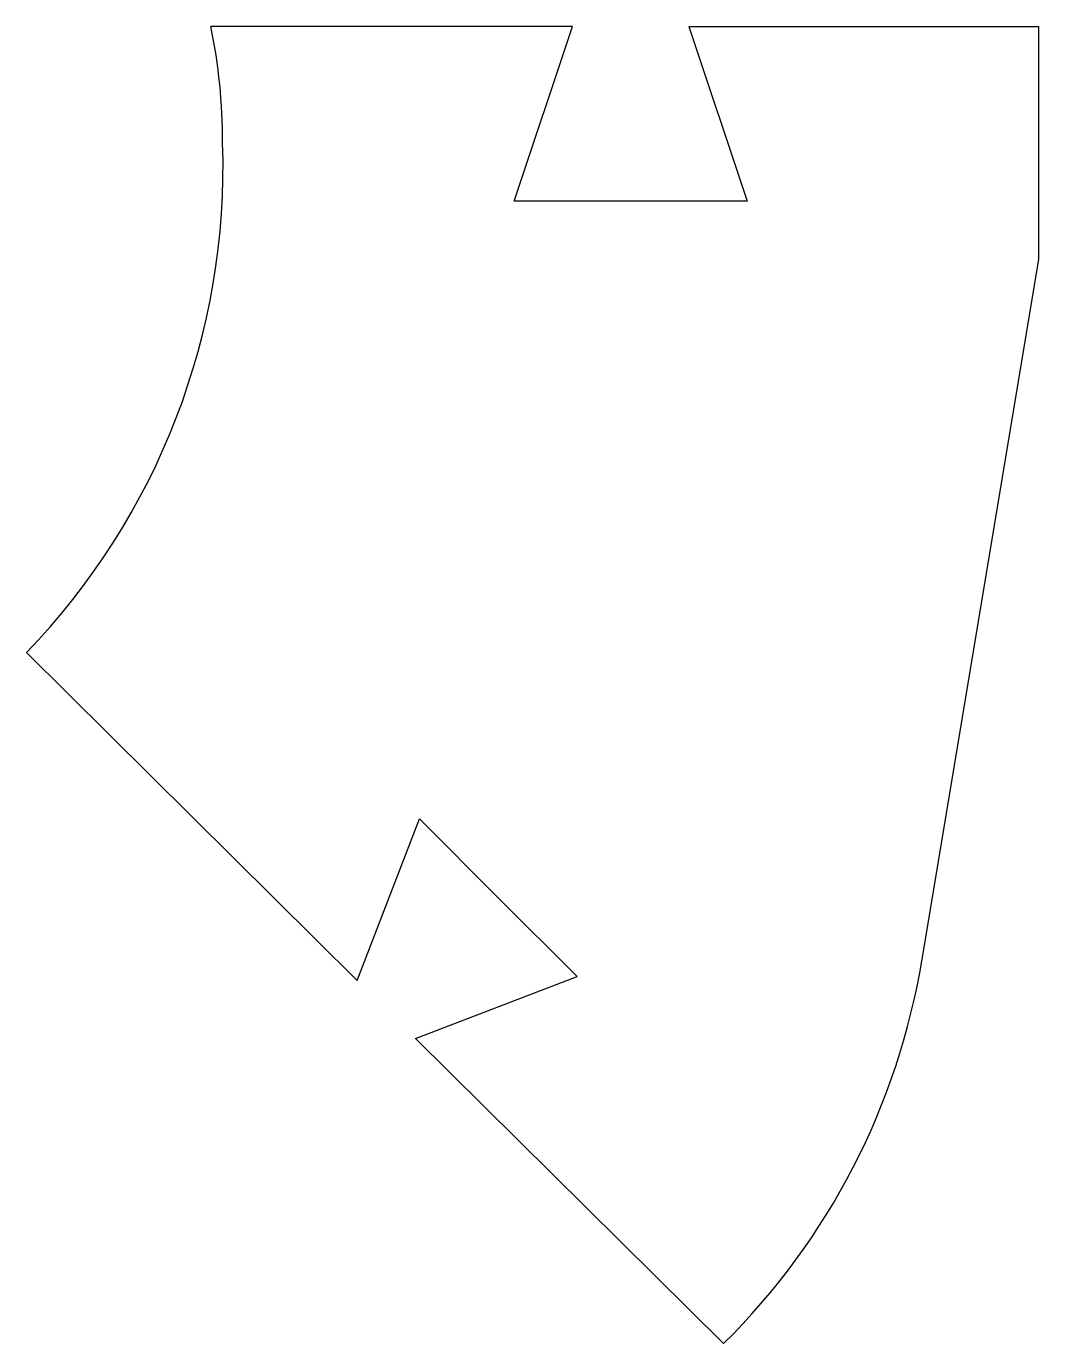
# Model space of a CAD drawing. Header units: centimetres. Extents: x 0 to 110, y -96 to 0.
# Drawn here: x 66.6 to 110, y -96.5 to -40 of the extents above; entities outside this region: 1.
import ezdxf

# ---------------------------------------------------------------- set-up
doc = ezdxf.new("R2010")
doc.units = ezdxf.units.CM
doc.header["$MEASUREMENT"] = 0
doc.layers.add('c26 v3_circuit v11', color=7, linetype='Continuous')

msp = doc.modelspace()

# ---------------------------------------------------------------- linework, layer by layer
at = {"layer": 'c26 v3_circuit v11'}
for p, q in [((90, -40), (74.495, -40)), ((87.5, -47.5), (90, -40)), ((95, -40), (97.5, -47.5)), ((95, -40), (110, -40)), ((110, -50), (110, -40)), ((97.5, -47.5), (87.5, -47.5)), ((105, -80), (110, -50)), ((80.772, -80.917), (66.581, -66.857)), ((80.772, -80.917), (83.441, -73.986)), ((83.441, -73.986), (86.821, -77.366)), ((90.2, -80.745), (86.821, -77.366)), ((83.278, -83.4), (90.2, -80.745)), ((96.487, -96.487), (83.278, -83.4))]:
    msp.add_line(p, q, dxfattribs=at)
for centre, radius, start, end in [((50, -45), 25, 360, 11.537), ((45.017, -46), 30, 315.9551, 1.9102), ((75.346, -75.13), 30.051, 314.7085, 350.6743)]:
    msp.add_arc(centre, radius, start, end, dxfattribs=at)
msp.add_point((0, 0), dxfattribs=at)

doc.saveas('drawing.dxf')
